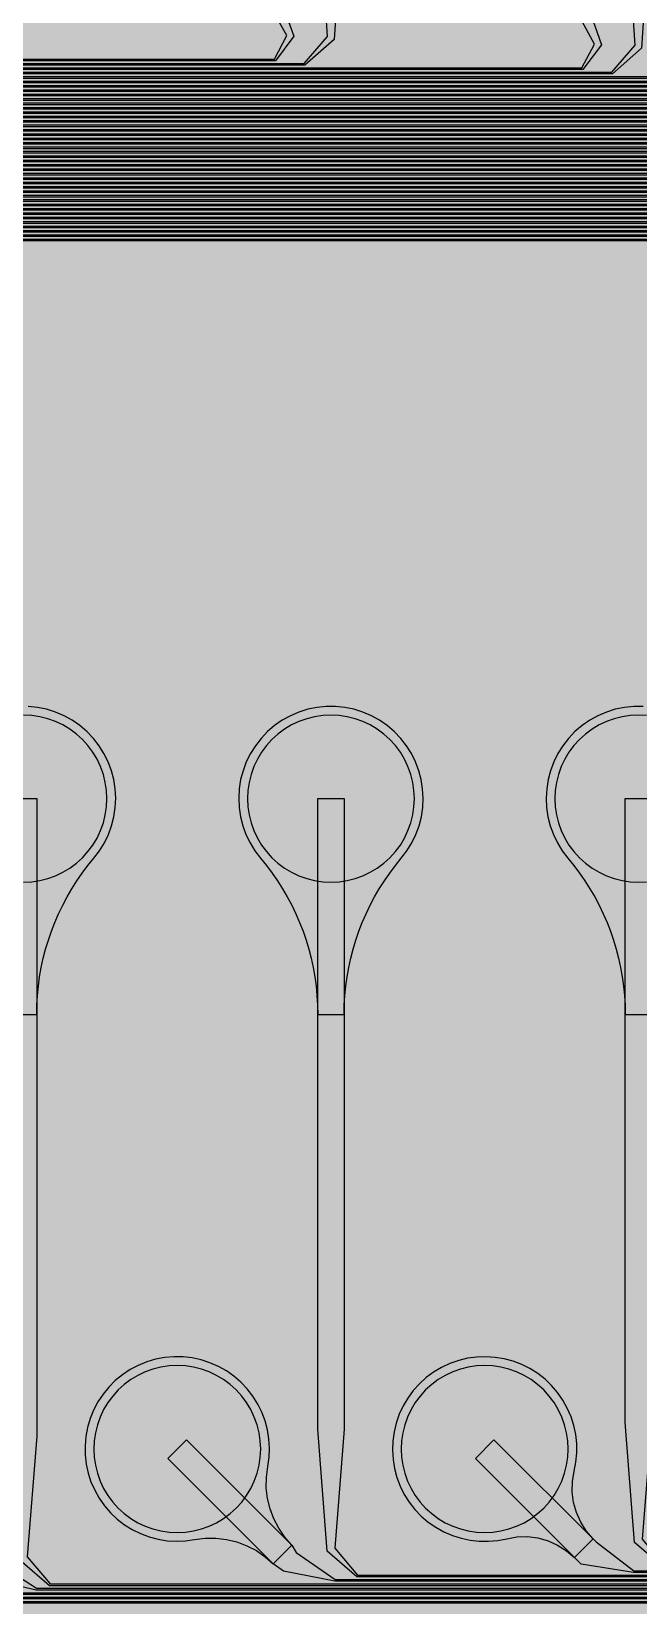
# Model space of a CAD drawing. Header units: metres. Extents: x -7240 to 10960, y -29667 to 1823.
# Drawn here: x 7232 to 7923, y -20961 to -19170 of the extents above; entities that cross this region are included whole.
import ezdxf

# ---------------------------------------------------------------- set-up
doc = ezdxf.new("R2010")
doc.units = ezdxf.units.M
for name, color, linetype in [('Metal1', 4, 'CONTINUOUS'), ('Polyimide', 7, 'CONTINUOUS'), ('Polyimide_Negative', 5, 'CONTINUOUS')]:
    doc.layers.add(name, color=color, linetype=linetype)

msp = doc.modelspace()

# ---------------------------------------------------------------- hatches: boundary and pattern name
at = {"layer": 'Polyimide'}
msp.add_hatch(color=7, dxfattribs=at).paths.add_polyline_path([(4088.5, -11806.9), (4098.7, -11851.2), (4115.6, -11893.5), (4138.6, -11932.7), (4167.4, -11968), (4201.1, -11998.5), (4239, -12023.6), (4280.3, -12042.7), (4349.2, -12073.7), (4413.2, -12113.8), (4471.3, -12162), (4522.3, -12217.7), (4565.4, -12279.7), (4599.7, -12346.9), (4624.7, -12418.2), (4639.9, -12492.2), (4645, -12567.5), (4639.9, -12642.8), (4624.7, -12716.8), (4599.7, -12788.1), (4565.4, -12855.3), (4522.3, -12917.3), (4471.3, -12973), (4413.2, -13021.2), (4349.2, -13061.3), (4280.3, -13092.3), (4239, -13111.4), (4201.1, -13136.5), (4167.4, -13167), (4138.6, -13202.3), (4115.6, -13241.5), (4098.7, -13283.8), (4088.5, -13328.1), (4085, -13373.5), (4085, -13567.5), (4099.4, -13861.6), (4142.6, -14152.8), (4214.2, -14438.4), (4313.4, -14715.5), (4439.2, -14981.7), (4590.6, -15234.2), (4766, -15470.7), (4963.7, -15688.8), (5181.8, -15886.5), (5418.3, -16061.9), (5670.8, -16213.3), (5936.9, -16339.1), (6214.1, -16438.3), (6499.7, -16509.9), (6790.9, -16553.1), (7085, -16567.5), (9960.4, -16567.5), (10038.8, -16571.4), (10116.4, -16582.9), (10192.6, -16601.9), (10266.5, -16628.4), (10337.5, -16662), (10404.8, -16702.3), (10467.9, -16749.1), (10526.1, -16801.8), (10578.8, -16860), (10625.6, -16923), (10665.9, -16990.4), (10699.5, -17061.4), (10725.9, -17135.3), (10745, -17211.4), (10756.5, -17289.1), (10760.4, -17367.5), (10760.4, -21957.3), (10721.6, -22012.9), (10686, -22070.6), (10653.6, -22130.1), (10624.5, -22191.4), (10598.9, -22254.2), (10576.8, -22318.2), (10558.3, -22383.5), (10543.4, -22449.6), (10532.2, -22516.5), (10524.7, -22583.8), (10521, -22651.5), (10521, -22719.3), (10524.7, -22787), (10532.2, -22854.4), (10543.4, -22921.2), (10558.3, -22987.4), (10576.8, -23052.6), (10598.9, -23116.7), (10624.5, -23179.5), (10653.6, -23240.7), (10686, -23300.3), (10721.6, -23357.9), (10760.4, -23413.5), (10760.4, -28667.5), (10756.5, -28745.9), (10745, -28823.6), (10725.9, -28899.7), (10699.5, -28973.6), (10665.9, -29044.6), (10625.6, -29112), (10578.8, -29175), (10526.1, -29233.2), (10467.9, -29285.9), (10404.8, -29332.7), (10337.5, -29373), (10266.5, -29406.6), (10192.6, -29433.1), (10116.4, -29452.1), (10038.8, -29463.6), (9960.4, -29467.5), (-6239.6, -29467.5), (-6318, -29463.6), (-6395.7, -29452.1), (-6471.9, -29433.1), (-6545.8, -29406.6), (-6616.7, -29373), (-6684.1, -29332.7), (-6747.1, -29285.9), (-6805.3, -29233.2), (-6858, -29175), (-6904.8, -29112), (-6945.2, -29044.6), (-6978.7, -28973.6), (-7005.2, -28899.7), (-7024.3, -28823.6), (-7035.8, -28745.9), (-7039.6, -28667.5), (-7039.6, -23426.3), (-6999.4, -23370.1), (-6962.3, -23311.6), (-6928.7, -23251.2), (-6898.5, -23189), (-6871.8, -23125.1), (-6848.8, -23059.9), (-6829.5, -22993.4), (-6814, -22926), (-6802.4, -22857.8), (-6794.6, -22789.1), (-6790.7, -22720), (-6790.7, -22650.8), (-6794.6, -22581.8), (-6802.4, -22513), (-6814, -22444.8), (-6829.5, -22377.4), (-6848.8, -22311), (-6871.8, -22245.7), (-6898.5, -22181.9), (-6928.7, -22119.7), (-6962.3, -22059.2), (-6999.4, -22000.8), (-7039.6, -21944.5), (-7039.6, -17367.5), (-7035.8, -17289.1), (-7024.3, -17211.4), (-7005.2, -17135.3), (-6978.7, -17061.4), (-6945.2, -16990.4), (-6904.8, -16923), (-6858, -16860), (-6805.3, -16801.8), (-6747.1, -16749.1), (-6684.1, -16702.3), (-6616.7, -16662), (-6545.8, -16628.4), (-6471.9, -16601.9), (-6395.7, -16582.9), (-6318, -16571.4), (-6239.6, -16567.5), (-3334, -16567.5), (-3039.9, -16553.1), (-2748.7, -16509.9), (-2463.1, -16438.3), (-2185.9, -16339.1), (-1919.8, -16213.3), (-1667.3, -16061.9), (-1430.8, -15886.5), (-1212.7, -15688.8), (-1015, -15470.7), (-839.6, -15234.2), (-688.2, -14981.7), (-562.4, -14715.5), (-463.2, -14438.4), (-391.6, -14152.8), (-348.4, -13861.6), (-334, -13567.5), (-334, -13373.5), (-337.5, -13328.1), (-347.7, -13283.8), (-364.6, -13241.5), (-387.6, -13202.3), (-416.4, -13167), (-450.1, -13136.5), (-488, -13111.4), (-529.3, -13092.3), (-529.3, -13092.3), (-598.2, -13061.3), (-662.2, -13021.2), (-720.3, -12973), (-771.3, -12917.3), (-814.4, -12855.3), (-848.7, -12788.1), (-873.7, -12716.8), (-888.9, -12642.8), (-894, -12567.5), (-888.9, -12492.2), (-873.7, -12418.2), (-848.7, -12346.9), (-814.4, -12279.7), (-771.3, -12217.7), (-720.3, -12162), (-662.2, -12113.8), (-598.2, -12073.7), (-529.3, -12042.7), (-488, -12023.6), (-450.1, -11998.5), (-416.4, -11968), (-387.6, -11932.7), (-364.6, -11893.5), (-347.7, -11851.2), (-337.5, -11806.9), (-334, -11761.5), (-334, -11074.3), (-337.5, -11028.9), (-347.7, -10984.6), (-364.6, -10942.4), (-387.6, -10903.1), (-416.4, -10867.8), (-450.1, -10837.3), (-488, -10812.2), (-529.3, -10793.2), (-529.3, -10793.2), (-598.2, -10762.1), (-662.2, -10722.1), (-720.3, -10673.8), (-771.3, -10618.1), (-814.4, -10556.1), (-848.7, -10488.9), (-873.7, -10417.6), (-888.9, -10343.7), (-894, -10268.3), (-888.9, -10193), (-873.7, -10119), (-848.7, -10047.8), (-814.4, -9980.5), (-771.3, -9918.5), (-720.3, -9862.9), (-662.2, -9814.6), (-598.2, -9774.6), (-529.3, -9743.5), (-488, -9724.5), (-450.1, -9699.4), (-416.4, -9668.8), (-387.6, -9633.5), (-364.6, -9594.3), (-347.7, -9552), (-337.5, -9507.7), (-334, -9462.4), (-334, -8775.1), (-337.5, -8729.8), (-347.7, -8685.5), (-364.6, -8643.2), (-387.6, -8604), (-416.4, -8568.7), (-450.1, -8538.1), (-488, -8513), (-529.3, -8494), (-529.3, -8494), (-598.2, -8462.9), (-662.2, -8422.9), (-720.3, -8374.6), (-771.3, -8319), (-814.4, -8257), (-848.7, -8189.7), (-873.7, -8118.5), (-888.9, -8044.5), (-894, -7969.2), (-888.9, -7893.8), (-873.7, -7819.9), (-848.7, -7748.6), (-814.4, -7681.4), (-771.3, -7619.4), (-720.3, -7563.7), (-662.2, -7515.4), (-598.2, -7475.4), (-529.3, -7444.3), (-529.3, -7444.3), (-488, -7425.3), (-450.1, -7400.2), (-416.4, -7369.7), (-387.6, -7334.4), (-364.6, -7295.1), (-347.7, -7252.9), (-337.5, -7208.6), (-334, -7163.2), (-334, -6476), (-337.5, -6430.6), (-347.7, -6386.3), (-364.6, -6344), (-387.6, -6304.8), (-416.4, -6269.5), (-450.1, -6239), (-488, -6213.9), (-529.3, -6194.8), (-529.3, -6194.8), (-598.2, -6163.8), (-662.2, -6123.7), (-720.3, -6075.5), (-771.3, -6019.8), (-814.4, -5957.8), (-848.7, -5890.6), (-873.7, -5819.3), (-888.9, -5745.3), (-894, -5670), (-888.9, -5594.7), (-873.7, -5520.7), (-848.7, -5449.4), (-814.4, -5382.2), (-771.3, -5320.2), (-720.3, -5264.5), (-662.2, -5216.3), (-598.2, -5176.2), (-529.3, -5145.2), (-529.3, -5145.2), (-488, -5126.1), (-450.1, -5101), (-416.4, -5070.5), (-387.6, -5035.2), (-364.6, -4996), (-347.7, -4953.7), (-337.5, -4909.4), (-334, -4864), (-334, 380), (-334, 1522.5), (-289, 1522.5), (-288.8, 1515.6), (-288.1, 1508.8), (-287, 1502), (-285.4, 1495.3), (-283.4, 1488.7), (-281, 1482.3), (-278.2, 1476.1), (-274.9, 1470), (-271.3, 1464.2), (-267.3, 1458.6), (-262.9, 1453.3), (-258.2, 1448.3), (-253.2, 1443.6), (-247.9, 1439.2), (-242.3, 1435.2), (-236.5, 1431.6), (-230.4, 1428.3), (-224.2, 1425.5), (-217.8, 1423.1), (-211.2, 1421.1), (-204.5, 1419.5), (-197.7, 1418.4), (-190.9, 1417.7), (-184, 1417.5), (-177.1, 1417.7), (-170.3, 1418.4), (-163.5, 1419.5), (-156.8, 1421.1), (-150.2, 1423.1), (-143.8, 1425.5), (-137.6, 1428.3), (-131.5, 1431.6), (-125.7, 1435.2), (-120.1, 1439.2), (-114.8, 1443.6), (-109.8, 1448.3), (-105.1, 1453.3), (-100.7, 1458.6), (-96.7, 1464.2), (-93.1, 1470), (-89.8, 1476.1), (-87, 1482.3), (-84.6, 1488.7), (-82.6, 1495.3), (-81, 1502), (-79.9, 1508.8), (-79.2, 1515.6), (-79, 1522.5), (1786, 1522.5), (3835, 1522.5), (3835.2, 1529), (3835.9, 1535.6), (3836.9, 1542), (3838.4, 1548.4), (3840.3, 1554.6), (3842.6, 1560.8), (3845.3, 1566.7), (3848.4, 1572.5), (3851.9, 1578.1), (3855.7, 1583.4), (3859.8, 1588.4), (3864.3, 1593.2), (3869.1, 1597.7), (3874.1, 1601.8), (3879.4, 1605.6), (3885, 1609.1), (3890.8, 1612.2), (3896.7, 1614.9), (3902.9, 1617.2), (3909.1, 1619.1), (3915.5, 1620.6), (3921.9, 1621.6), (3928.5, 1622.3), (3935, 1622.5), (3941.5, 1622.3), (3948.1, 1621.6), (3954.5, 1620.6), (3960.9, 1619.1), (3967.1, 1617.2), (3973.3, 1614.9), (3979.2, 1612.2), (3985, 1609.1), (3990.6, 1605.6), (3995.9, 1601.8), (4000.9, 1597.7), (4005.7, 1593.2), (4010.2, 1588.4), (4014.3, 1583.4), (4018.1, 1578.1), (4021.6, 1572.5), (4024.7, 1566.7), (4027.4, 1560.8), (4029.7, 1554.6), (4031.6, 1548.4), (4033.1, 1542), (4034.1, 1535.6), (4034.8, 1529), (4035, 1522.5), (4085, 1522.5), (4085, 380), (4085, 330), (4085, -4864), (4088.5, -4909.4), (4098.7, -4953.7), (4115.6, -4996), (4138.6, -5035.2), (4167.4, -5070.5), (4201.1, -5101), (4239, -5126.1), (4280.3, -5145.2), (4280.3, -5145.2), (4349.2, -5176.2), (4413.2, -5216.3), (4471.3, -5264.5), (4522.3, -5320.2), (4565.4, -5382.2), (4599.7, -5449.4), (4624.7, -5520.7), (4639.9, -5594.7), (4645, -5670), (4639.9, -5745.3), (4624.7, -5819.3), (4599.7, -5890.6), (4565.4, -5957.8), (4522.3, -6019.8), (4471.3, -6075.5), (4413.2, -6123.7), (4349.2, -6163.8), (4280.3, -6194.8), (4239, -6213.9), (4201.1, -6239), (4167.4, -6269.5), (4138.6, -6304.8), (4115.6, -6344), (4098.7, -6386.3), (4088.5, -6430.6), (4085, -6476), (4085, -11761.5), (4088.5, -11806.9)])

# ---------------------------------------------------------------- linework, layer by layer
at = {"layer": 'Metal1'}
for points in [[(9473.9, -17916.6), (9473.9, -19377.4), (9443.3, -19408), (2852.5, -19408), (2821.9, -19377.4), (2821.9, -18191.7)], [(2823.9, -18191.7), (2823.9, -19376.6), (2853.3, -19406), (9442.5, -19406), (9471.9, -19376.6), (9471.9, -17917.4)], [(9468.9, -17921.6), (9468.9, -19372.4), (9438.3, -19403), (2857.5, -19403), (2826.9, -19372.4), (2826.9, -18191.7)], [(2828.9, -18191.7), (2828.9, -19371.6), (2858.3, -19401), (9437.5, -19401), (9466.9, -19371.6), (9466.9, -17922.4)], [(9463.9, -17926.6), (9463.9, -19367.4), (9433.3, -19398), (2862.5, -19398), (2831.9, -19367.4), (2831.9, -18191.7)], [(2833.9, -18191.7), (2833.9, -19366.6), (2863.3, -19396), (9432.5, -19396), (9461.9, -19366.6), (9461.9, -17927.4)], [(9458.9, -17931.6), (9458.9, -19362.4), (9428.3, -19393), (2867.5, -19393), (2836.9, -19362.4), (2836.9, -18191.7)], [(2838.9, -18191.7), (2838.9, -19361.6), (2868.3, -19391), (9427.5, -19391), (9456.9, -19361.6), (9456.9, -17932.4)], [(9453.9, -17936.6), (9453.9, -19357.4), (9423.3, -19388), (2872.5, -19388), (2841.9, -19357.4), (2841.9, -18191.7)], [(2843.9, -18191.7), (2843.9, -19356.6), (2873.3, -19386), (9422.5, -19386), (9451.9, -19356.6), (9451.9, -17937.4)], [(9448.9, -17941.6), (9448.9, -19352.4), (9418.3, -19383), (2877.5, -19383), (2846.9, -19352.4), (2846.9, -18191.7)], [(2848.9, -18191.7), (2848.9, -19351.6), (2878.3, -19381), (9417.5, -19381), (9446.9, -19351.6), (9446.9, -17942.4)], [(9443.9, -17946.6), (9443.9, -19347.4), (9413.3, -19378), (2882.5, -19378), (2851.9, -19347.4), (2851.9, -18191.7)], [(2853.9, -18191.7), (2853.9, -19346.6), (2883.3, -19376), (9412.5, -19376), (9441.9, -19346.6), (9441.9, -17947.4)], [(9438.9, -17951.6), (9438.9, -19342.4), (9408.3, -19373), (2887.5, -19373), (2856.9, -19342.4), (2856.9, -18191.7)], [(2858.9, -18191.7), (2858.9, -19341.6), (2888.3, -19371), (9407.5, -19371), (9436.9, -19341.6), (9436.9, -17952.4)], [(9433.9, -17956.6), (9433.9, -19337.4), (9403.3, -19368), (2892.5, -19368), (2861.9, -19337.4), (2861.9, -18191.7)], [(2863.9, -18191.7), (2863.9, -19336.6), (2893.3, -19366), (9402.5, -19366), (9431.9, -19336.6), (9431.9, -17957.4)], [(9428.9, -17961.6), (9428.9, -19332.4), (9398.3, -19363), (2897.5, -19363), (2866.9, -19332.4), (2866.9, -18191.7)], [(2868.9, -18191.7), (2868.9, -19331.6), (2898.3, -19361), (9397.5, -19361), (9426.9, -19331.6), (9426.9, -17962.4)], [(9423.9, -17966.6), (9423.9, -19327.4), (9393.3, -19358), (2902.5, -19358), (2871.9, -19327.4), (2871.9, -18191.7)], [(2873.9, -18191.7), (2873.9, -19326.6), (2903.3, -19356), (9392.5, -19356), (9421.9, -19326.6), (9421.9, -17967.4)], [(9418.9, -17971.6), (9418.9, -19322.4), (9388.3, -19353), (2907.5, -19353), (2876.9, -19322.4), (2876.9, -18191.7)], [(2878.9, -18191.7), (2878.9, -19321.6), (2908.3, -19351), (9387.5, -19351), (9416.9, -19321.6), (9416.9, -17972.4)], [(9413.9, -17976.6), (9413.9, -19317.4), (9383.3, -19348), (2912.5, -19348), (2881.9, -19317.4), (2881.9, -18191.7)], [(2883.9, -18191.7), (2883.9, -19316.6), (2913.3, -19346), (9382.5, -19346), (9411.9, -19316.6), (9411.9, -17977.4)], [(9408.9, -17981.6), (9408.9, -19312.4), (9378.3, -19343), (2917.5, -19343), (2886.9, -19312.4), (2886.9, -18191.7)], [(2888.9, -18191.7), (2888.9, -19311.6), (2918.3, -19341), (9377.5, -19341), (9406.9, -19311.6), (9406.9, -17982.4)], [(9403.9, -17986.6), (9403.9, -19307.4), (9373.3, -19338), (2922.5, -19338), (2891.9, -19307.4), (2891.9, -18191.7)], [(2893.9, -18191.7), (2893.9, -19306.6), (2923.3, -19336), (9372.5, -19336), (9401.9, -19306.6), (9401.9, -17987.4)], [(9398.9, -17991.6), (9398.9, -19302.4), (9368.3, -19333), (2927.5, -19333), (2896.9, -19302.4), (2896.9, -18191.7)], [(2898.9, -18191.7), (2898.9, -19301.6), (2928.3, -19331), (9367.5, -19331), (9396.9, -19301.6), (9396.9, -17992.4)], [(9393.9, -17996.6), (9393.9, -19297.4), (9363.3, -19328), (2932.5, -19328), (2901.9, -19297.4), (2901.9, -18191.7)], [(2903.9, -18191.7), (2903.9, -19296.6), (2933.3, -19326), (9362.5, -19326), (9391.9, -19296.6), (9391.9, -17997.4)], [(9388.9, -18001.6), (9388.9, -19292.4), (9358.3, -19323), (2937.5, -19323), (2906.9, -19292.4), (2906.9, -18191.7)], [(2908.9, -18191.7), (2908.9, -19291.6), (2938.3, -19321), (9357.5, -19321), (9386.9, -19291.6), (9386.9, -18002.4)], [(9383.9, -18006.6), (9383.9, -19287.4), (9353.3, -19318), (2942.5, -19318), (2911.9, -19287.4), (2911.9, -18191.7)], [(2913.9, -18191.7), (2913.9, -19286.6), (2943.3, -19316), (9352.5, -19316), (9381.9, -19286.6), (9381.9, -18007.4)], [(9378.9, -18011.6), (9378.9, -19282.4), (9348.3, -19313), (2947.5, -19313), (2916.9, -19282.4), (2916.9, -18191.7)], [(2918.9, -18191.7), (2918.9, -19281.6), (2948.3, -19311), (9347.5, -19311), (9376.9, -19281.6), (9376.9, -18012.4)], [(9373.9, -18016.6), (9373.9, -19277.4), (9343.3, -19308), (2952.5, -19308), (2921.9, -19277.4), (2921.9, -18191.7)], [(2923.9, -18191.7), (2923.9, -19276.6), (2953.3, -19306), (9342.5, -19306), (9371.9, -19276.6), (9371.9, -18017.4)], [(9368.9, -18021.6), (9368.9, -19272.4), (9338.3, -19303), (2957.5, -19303), (2926.9, -19272.4), (2926.9, -18191.7)], [(2928.9, -18191.7), (2928.9, -19271.6), (2958.3, -19301), (9337.5, -19301), (9366.9, -19271.6), (9366.9, -18022.4)], [(9363.9, -18026.6), (9363.9, -19267.4), (9333.3, -19298), (2962.5, -19298), (2931.9, -19267.4), (2931.9, -18191.7)], [(2933.9, -18191.7), (2933.9, -19266.6), (2963.3, -19296), (9332.5, -19296), (9361.9, -19266.6), (9361.9, -18027.4)], [(9358.9, -18031.6), (9358.9, -19262.4), (9328.3, -19293), (2967.5, -19293), (2936.9, -19262.4), (2936.9, -18191.7)], [(2938.9, -18191.7), (2938.9, -19261.6), (2968.3, -19291), (9327.5, -19291), (9356.9, -19261.6), (9356.9, -18032.4)], [(9353.9, -18036.6), (9353.9, -19257.4), (9323.3, -19288), (2972.5, -19288), (2941.9, -19257.4), (2941.9, -18191.7)], [(2943.9, -18191.7), (2943.9, -19256.6), (2973.3, -19286), (9322.5, -19286), (9351.9, -19256.6), (9351.9, -18037.4)], [(9348.9, -18041.6), (9348.9, -19252.4), (9318.3, -19283), (2977.5, -19283), (2946.9, -19252.4), (2946.9, -18191.7)], [(2948.9, -18191.7), (2948.9, -19251.6), (2978.3, -19281), (9317.5, -19281), (9346.9, -19251.6), (9346.9, -18042.4)], [(9343.9, -18046.6), (9343.9, -19247.4), (9313.3, -19278), (2982.5, -19278), (2951.9, -19247.4), (2951.9, -18191.7)], [(2953.9, -18191.7), (2953.9, -19246.6), (2983.3, -19276), (9312.5, -19276), (9341.9, -19246.6), (9341.9, -18047.4)], [(9338.9, -18051.6), (9338.9, -19242.4), (9308.3, -19273), (2987.5, -19273), (2956.9, -19242.4), (2956.9, -18191.7)], [(2958.9, -18191.7), (2958.9, -19241.6), (2988.3, -19271), (9307.5, -19271), (9336.9, -19241.6), (9336.9, -18052.4)], [(9333.9, -18056.6), (9333.9, -19237.4), (9303.3, -19268), (2992.5, -19268), (2961.9, -19237.4), (2961.9, -18191.7)], [(2963.9, -18191.7), (2963.9, -19236.6), (2993.3, -19266), (9302.5, -19266), (9331.9, -19236.6), (9331.9, -18057.4)], [(9328.9, -18061.6), (9328.9, -19232.4), (9298.3, -19263), (2997.5, -19263), (2966.9, -19232.4), (2966.9, -18191.7)], [(2968.9, -18191.7), (2968.9, -19231.6), (2998.3, -19261), (9297.5, -19261), (9326.9, -19231.6), (9326.9, -18062.4)], [(9323.9, -18066.6), (9323.9, -19227.4), (9293.3, -19258), (3002.5, -19258), (2971.9, -19227.4), (2971.9, -18191.7)], [(2973.9, -18191.7), (2973.9, -19226.6), (3003.3, -19256), (9292.5, -19256), (9321.9, -19226.6), (9321.9, -18067.4)], [(9318.9, -18071.6), (9318.9, -19222.4), (9288.3, -19253), (3007.5, -19253), (2976.9, -19222.4), (2976.9, -18191.7)], [(2978.9, -18191.7), (2978.9, -19221.6), (3008.3, -19251), (9287.5, -19251), (9316.9, -19221.6), (9316.9, -18072.4)], [(2533.9, -18191.7), (2533.9, -22346.6), (2563.3, -22376), (9412.5, -22376), (9441.9, -22346.6), (9441.9, -20947.4), (9412.5, -20918), (7952.5, -20918), (7918.5, -20888.8), (7907.9, -20752), (7907.9, -20042.5), (7937.9, -20042.5), (7937.9, -20752), (7927.2, -20885.2), (7953.3, -20916), (9413.3, -20916), (9443.9, -20946.6), (9443.9, -22347.4), (9413.3, -22378), (2562.5, -22378), (2531.9, -22347.4), (2531.9, -18191.7)], [(2538.9, -18191.7), (2538.9, -22341.6), (2568.3, -22371), (9407.5, -22371), (9436.9, -22341.6), (9436.9, -20952.4), (9407.5, -20923), (7917.2, -20923), (7857.7, -20913.5), (7737.3, -20793.1), (7758.5, -20771.9), (7874.7, -20888.1), (7917.6, -20921), (9408.3, -20921), (9438.9, -20951.6), (9438.9, -22342.4), (9408.3, -22373), (2567.5, -22373), (2536.9, -22342.4), (2536.9, -18191.7)], [(2543.9, -18191.7), (2543.9, -22336.6), (2573.3, -22366), (9402.5, -22366), (9431.9, -22336.6), (9431.9, -20957.4), (9402.5, -20928), (7602.5, -20928), (7568.6, -20898.8), (7557.9, -20760), (7557.9, -20042.5), (7587.9, -20042.5), (7587.9, -20760), (7577.2, -20895.2), (7603.3, -20926), (9403.3, -20926), (9433.9, -20956.6), (9433.9, -22337.4), (9403.3, -22368), (2572.5, -22368), (2541.9, -22337.4), (2541.9, -18191.7)], [(2548.9, -18191.7), (2548.9, -22331.6), (2578.3, -22361), (9397.5, -22361), (9426.9, -22331.6), (9426.9, -20962.4), (9397.5, -20933), (7577.2, -20933), (7519, -20921.4), (7507.3, -20913.1), (7387.3, -20793.1), (7408.5, -20771.9), (7528.5, -20891.9), (7533.3, -20900.1), (7577.6, -20931), (9398.3, -20931), (9428.9, -20961.6), (9428.9, -22332.4), (9398.3, -22363), (2577.5, -22363), (2546.9, -22332.4), (2546.9, -18191.7)], [(2553.9, -18191.7), (2553.9, -22326.6), (2583.3, -22356), (9392.5, -22356), (9421.9, -22326.6), (9421.9, -20967.4), (9392.5, -20938), (7252.5, -20938), (7218.6, -20908.8), (7207.9, -20768), (7207.9, -20042.5), (7237.9, -20042.5), (7237.9, -20768), (7227.1, -20905.2), (7253.3, -20936), (9393.3, -20936), (9423.9, -20966.6), (9423.9, -22327.4), (9393.3, -22358), (2582.5, -22358), (2551.9, -22327.4), (2551.9, -18191.7)], [(2558.9, -18191.7), (2558.9, -22321.6), (2588.3, -22351), (9387.5, -22351), (9416.9, -22321.6), (9416.9, -20972.4), (9387.5, -20943), (7237.2, -20943), (7180.2, -20929.7), (7157.3, -20913.1), (7037.3, -20793.1), (7058.5, -20771.9), (7178.5, -20891.9), (7192.1, -20911.8), (7237.6, -20941), (9388.3, -20941), (9418.9, -20971.6), (9418.9, -22322.4), (9388.3, -22353), (2587.5, -22353), (2556.9, -22322.4), (2556.9, -18191.7)], [(2563.9, -18191.7), (2563.9, -22316.6), (2593.3, -22346), (9382.5, -22346), (9411.9, -22316.6), (9411.9, -20977.4), (9382.5, -20948), (6902.5, -20948), (6868.6, -20918.8), (6857.9, -20776), (6857.9, -20042.5), (6887.9, -20042.5), (6887.9, -20776), (6877.1, -20915.2), (6903.3, -20946), (9383.3, -20946), (9413.9, -20976.6), (9413.9, -22317.4), (9383.3, -22348), (2592.5, -22348), (2561.9, -22317.4), (2561.9, -18191.7)], [(2568.9, -18191.7), (2568.9, -22311.6), (2598.3, -22341), (9377.5, -22341), (9406.9, -22311.6), (9406.9, -20982.4), (9377.5, -20953), (6897.2, -20953), (6841, -20938.5), (6807.3, -20913.1), (6687.3, -20793.1), (6708.5, -20771.9), (6828.5, -20891.9), (6851.3, -20923), (6897.6, -20951), (9378.3, -20951), (9408.9, -20981.6), (9408.9, -22312.4), (9378.3, -22343), (2597.5, -22343), (2566.9, -22312.4), (2566.9, -18191.7)], [(2573.9, -18191.7), (2573.9, -22306.6), (2603.3, -22336), (9372.5, -22336), (9401.9, -22306.6), (9401.9, -20987.4), (9372.5, -20958), (6552.5, -20958), (6518.7, -20928.7), (6507.9, -20784), (6507.9, -20042.5), (6537.9, -20042.5), (6537.9, -20784), (6527.1, -20925.3), (6553.3, -20956), (9373.3, -20956), (9403.9, -20986.6), (9403.9, -22307.4), (9373.3, -22338), (2602.5, -22338), (2571.9, -22307.4), (2571.9, -18191.7)], [(8987.9, -19038), (8976.6, -19218.5), (8943.3, -19248), (3012.5, -19248), (2981.9, -19217.4), (2981.9, -18191.7)], [(2983.9, -18191.7), (2983.9, -19216.6), (3013.3, -19246), (8942.5, -19246), (8969.2, -19215.5), (8957.9, -19038)], [(8883.1, -19063.3), (8931.8, -19214.6), (8909.6, -19243), (3017.5, -19243), (2986.9, -19212.4), (2986.9, -18191.7)], [(2988.9, -18191.7), (2988.9, -19211.6), (3018.3, -19241), (8908.6, -19241), (8923.9, -19213.8), (8855.2, -19074.5)], [(8637.9, -19030), (8626.6, -19208.5), (8593.3, -19238), (3022.5, -19238), (2991.9, -19207.4), (2991.9, -18191.7)], [(2993.9, -18191.7), (2993.9, -19206.6), (3023.3, -19236), (8592.5, -19236), (8619.2, -19205.5), (8607.9, -19030)], [(8533, -19058), (8581.5, -19204.7), (8559.6, -19233), (3027.5, -19233), (2996.9, -19202.4), (2996.9, -18191.7)], [(2998.9, -18191.7), (2998.9, -19201.6), (3028.3, -19231), (8558.6, -19231), (8573.6, -19203.9), (8505.3, -19069.5)], [(8287.9, -19022), (8276.6, -19198.5), (8243.3, -19228), (3032.5, -19228), (3001.9, -19197.4), (3001.9, -18191.7)], [(3003.9, -18191.7), (3003.9, -19196.6), (3033.3, -19226), (8242.5, -19226), (8269.1, -19195.5), (8257.9, -19022)], [(8182.9, -19052.7), (8231.3, -19194.8), (8209.6, -19223), (3037.5, -19223), (3006.9, -19192.4), (3006.9, -18191.7)], [(3008.9, -18191.7), (3008.9, -19191.6), (3038.3, -19221), (8208.5, -19221), (8223.2, -19194.1), (8155.3, -19064.6)], [(7937.9, -19014), (7926.6, -19188.6), (7893.3, -19218), (3042.5, -19218), (3011.9, -19187.4), (3011.9, -18191.7)], [(3013.9, -18191.7), (3013.9, -19186.6), (3043.3, -19216), (7892.5, -19216), (7919.1, -19185.4), (7907.9, -19014)], [(7832.8, -19047.4), (7881, -19184.9), (7859.6, -19213), (3047.5, -19213), (3016.9, -19182.4), (3016.9, -18191.7)], [(3018.9, -18191.7), (3018.9, -19181.6), (3048.3, -19211), (7858.5, -19211), (7872.9, -19184.2), (7805.3, -19059.6)], [(7587.9, -19006), (7576.7, -19178.6), (7543.3, -19208), (3052.5, -19208), (3021.9, -19177.4), (3021.9, -18191.7)], [(3023.9, -18191.7), (3023.9, -19176.6), (3053.3, -19206), (7542.5, -19206), (7569.1, -19175.4), (7557.9, -19006)], [(7482.6, -19042.1), (7530.8, -19175), (7509.6, -19203), (3057.5, -19203), (3026.9, -19172.4), (3026.9, -18191.7)], [(3028.9, -18191.7), (3028.9, -19171.6), (3058.3, -19201), (7508.5, -19201), (7522.5, -19174.4), (7455.3, -19054.6)], [(7207.9, -20288.1), (7237.9, -20288.1), (7237.9, -20288.1), (7238.1, -20277.3), (7238.7, -20266.6), (7239.8, -20255.9), (7241.2, -20245.3), (7243.1, -20234.7), (7245.4, -20224.2), (7248.1, -20213.9), (7251.2, -20203.6), (7254.7, -20193.4), (7258.6, -20183.4), (7262.8, -20173.6), (7267.5, -20163.9), (7272.5, -20154.4), (7277.9, -20145.1), (7283.7, -20136.1), (7289.8, -20127.3), (7296.2, -20118.7), (7303, -20110.4), (7309.4, -20101.9), (7315, -20092.9), (7319.6, -20083.3), (7323.2, -20073.4), (7325.8, -20063.1), (7327.4, -20052.6), (7327.9, -20042), (7327.3, -20031.4), (7325.6, -20020.9), (7322.9, -20010.7), (7319.2, -20000.8), (7314.5, -19991.3), (7308.9, -19982.3), (7302.4, -19973.9), (7295, -19966.2), (7287, -19959.3), (7278.3, -19953.3), (7269, -19948.2), (7259.2, -19944), (7249.1, -19940.8), (7238.7, -19938.7), (7228.2, -19937.6)], [(7928.2, -19937.6), (7917.6, -19937.6), (7907, -19938.7), (7896.6, -19940.8), (7886.5, -19944), (7876.8, -19948.2), (7867.5, -19953.3), (7858.8, -19959.3), (7850.7, -19966.2), (7843.4, -19973.9), (7836.9, -19982.3), (7831.2, -19991.3), (7826.5, -20000.8), (7822.8, -20010.7), (7820.1, -20020.9), (7818.5, -20031.4), (7817.9, -20042), (7818.4, -20052.6), (7819.9, -20063.1), (7822.5, -20073.4), (7826.1, -20083.3), (7830.8, -20092.9), (7836.3, -20101.9), (7842.7, -20110.4), (7849.5, -20118.7), (7856, -20127.3), (7862.1, -20136.1), (7867.8, -20145.1), (7873.2, -20154.4), (7878.3, -20163.9), (7882.9, -20173.6), (7887.2, -20183.4), (7891.1, -20193.4), (7894.6, -20203.6), (7897.7, -20213.9), (7900.4, -20224.2), (7902.7, -20234.7), (7904.5, -20245.3), (7906, -20255.9), (7907, -20266.6), (7907.7, -20277.3), (7907.9, -20288.1), (7937.9, -20288.1)]]:
    msp.add_lwpolyline(points, dxfattribs=at)
for points in [[(7587.9, -20288.1), (7588.1, -20277.3), (7588.7, -20266.6), (7589.8, -20255.9), (7591.2, -20245.3), (7593.1, -20234.7), (7595.4, -20224.2), (7598.1, -20213.9), (7601.2, -20203.6), (7604.7, -20193.4), (7608.6, -20183.4), (7612.8, -20173.6), (7617.5, -20163.9), (7622.5, -20154.4), (7627.9, -20145.1), (7633.7, -20136.1), (7639.8, -20127.3), (7646.2, -20118.7), (7653, -20110.4), (7659.4, -20101.9), (7665, -20092.9), (7669.6, -20083.3), (7673.2, -20073.4), (7675.8, -20063.1), (7677.4, -20052.6), (7677.9, -20042), (7677.3, -20031.4), (7675.6, -20020.9), (7672.9, -20010.7), (7669.2, -20000.8), (7664.5, -19991.3), (7658.9, -19982.3), (7652.4, -19973.9), (7645, -19966.2), (7637, -19959.3), (7628.3, -19953.3), (7619, -19948.2), (7609.2, -19944), (7599.1, -19940.8), (7588.7, -19938.7), (7578.2, -19937.6), (7567.6, -19937.6), (7557, -19938.7), (7546.6, -19940.8), (7536.5, -19944), (7526.8, -19948.2), (7517.5, -19953.3), (7508.8, -19959.3), (7500.7, -19966.2), (7493.4, -19973.9), (7486.9, -19982.3), (7481.2, -19991.3), (7476.5, -20000.8), (7472.8, -20010.7), (7470.1, -20020.9), (7468.5, -20031.4), (7467.9, -20042), (7468.4, -20052.6), (7469.9, -20063.1), (7472.5, -20073.4), (7476.1, -20083.3), (7480.8, -20092.9), (7486.3, -20101.9), (7492.7, -20110.4), (7499.5, -20118.7), (7506, -20127.3), (7512.1, -20136.1), (7517.8, -20145.1), (7523.2, -20154.4), (7528.3, -20163.9), (7532.9, -20173.6), (7537.2, -20183.4), (7541.1, -20193.4), (7544.6, -20203.6), (7547.7, -20213.9), (7550.4, -20224.2), (7552.7, -20234.7), (7554.5, -20245.3), (7556, -20255.9), (7557, -20266.6), (7557.7, -20277.3), (7557.9, -20288.1), (7587.9, -20288.1)], [(7528.5, -20891.9), (7520.4, -20882.8), (7513.5, -20872.7), (7507.9, -20861.9), (7503.6, -20850.5), (7500.7, -20838.7), (7499.3, -20826.6), (7499.4, -20814.4), (7501, -20802.3), (7502.5, -20791.9), (7502.9, -20781.5), (7502.2, -20771), (7500.6, -20760.7), (7497.9, -20750.5), (7494.2, -20740.7), (7489.6, -20731.3), (7484, -20722.4), (7477.6, -20714.2), (7470.4, -20706.6), (7462.4, -20699.7), (7453.9, -20693.7), (7444.7, -20688.5), (7435.1, -20684.3), (7425.2, -20681.1), (7414.9, -20678.9), (7404.5, -20677.7), (7394, -20677.6), (7383.6, -20678.5), (7373.3, -20680.4), (7363.2, -20683.4), (7353.5, -20687.3), (7344.3, -20692.2), (7335.5, -20698), (7327.4, -20704.6), (7320, -20712.1), (7313.4, -20720.2), (7307.6, -20728.9), (7302.7, -20738.2), (7298.7, -20747.9), (7295.8, -20757.9), (7293.9, -20768.2), (7292.9, -20778.7), (7293.1, -20789.1), (7294.3, -20799.6), (7296.5, -20809.8), (7299.7, -20819.8), (7303.9, -20829.4), (7309.1, -20838.5), (7315.1, -20847.1), (7321.9, -20855), (7329.5, -20862.2), (7337.8, -20868.6), (7346.7, -20874.2), (7356.1, -20878.8), (7365.9, -20882.5), (7376, -20885.2), (7386.4, -20886.9), (7396.8, -20887.5), (7407.3, -20887.1), (7417.7, -20885.6), (7429.8, -20884), (7442, -20884), (7454.1, -20885.4), (7465.9, -20888.2), (7477.3, -20892.5), (7488.1, -20898.1), (7498.1, -20905), (7507.3, -20913.1), (7528.5, -20891.9)], [(7871.4, -20884.8), (7863.6, -20875.7), (7857.2, -20865.6), (7852.3, -20854.7), (7849.1, -20843.2), (7847.6, -20831.3), (7847.8, -20819.4), (7849.8, -20807.6), (7851.8, -20797.3), (7852.8, -20786.8), (7852.7, -20776.4), (7851.6, -20765.9), (7849.4, -20755.7), (7846.2, -20745.7), (7842, -20736.1), (7836.9, -20726.9), (7831, -20718.3), (7824.1, -20710.3), (7816.6, -20703.1), (7808.3, -20696.6), (7799.4, -20691), (7790.1, -20686.3), (7780.3, -20682.6), (7770.1, -20679.9), (7759.8, -20678.2), (7749.3, -20677.5), (7738.8, -20677.9), (7728.5, -20679.3), (7718.3, -20681.8), (7708.4, -20685.2), (7698.9, -20689.6), (7689.8, -20695), (7681.4, -20701.2), (7673.6, -20708.3), (7666.6, -20716), (7660.4, -20724.5), (7655, -20733.5), (7650.6, -20743), (7647.1, -20752.9), (7644.7, -20763.1), (7643.3, -20773.5), (7642.9, -20783.9), (7643.6, -20794.4), (7645.3, -20804.8), (7648, -20814.9), (7651.7, -20824.7), (7656.4, -20834.1), (7662, -20842.9), (7668.5, -20851.2), (7675.7, -20858.8), (7683.7, -20865.6), (7692.3, -20871.6), (7701.4, -20876.7), (7711.1, -20880.8), (7721.1, -20884), (7731.3, -20886.2), (7741.7, -20887.3), (7752.2, -20887.4), (7762.7, -20886.5), (7773, -20884.5), (7784.7, -20882.5), (7796.7, -20882.2), (7808.6, -20883.7), (7820.1, -20886.9), (7831, -20891.8), (7841.1, -20898.2), (7850.2, -20906), (7871.4, -20884.8)]]:
    msp.add_lwpolyline(points, close=True, dxfattribs=at)
at = {"layer": 'Polyimide_Negative'}
for points in [[(7222.9, -20137.5), (7232.2, -20137), (7241.4, -20135.7), (7250.5, -20133.4), (7259.2, -20130.3), (7267.7, -20126.3), (7275.7, -20121.5), (7283.1, -20115.9), (7290.1, -20109.7), (7296.3, -20102.8), (7301.9, -20095.3), (7306.7, -20087.3), (7310.6, -20078.9), (7313.8, -20070.1), (7316, -20061), (7317.4, -20051.8), (7317.9, -20042.5), (7317.9, -20042.5), (7317.4, -20033.2), (7316, -20024), (7313.8, -20014.9), (7310.6, -20006.1), (7306.7, -19997.7), (7301.9, -19989.7), (7296.3, -19982.2), (7290.1, -19975.3), (7283.1, -19969.1), (7275.7, -19963.5), (7267.7, -19958.7), (7259.2, -19954.7), (7250.5, -19951.6), (7241.4, -19949.3), (7232.2, -19948), (7222.9, -19947.5)], [(7932.2, -19948), (7922.9, -19947.5), (7913.6, -19948), (7904.3, -19949.3), (7895.3, -19951.6), (7886.5, -19954.7), (7878.1, -19958.7), (7870.1, -19963.5), (7862.6, -19969.1), (7855.7, -19975.3), (7849.4, -19982.2), (7843.9, -19989.7), (7839.1, -19997.7), (7835.1, -20006.1), (7832, -20014.9), (7829.7, -20024), (7828.3, -20033.2), (7827.9, -20042.5), (7828.3, -20051.8), (7829.7, -20061), (7832, -20070.1), (7835.1, -20078.9), (7839.1, -20087.3), (7843.9, -20095.3), (7849.4, -20102.8), (7855.7, -20109.7), (7862.6, -20115.9), (7870.1, -20121.5), (7878.1, -20126.3), (7886.5, -20130.3), (7895.3, -20133.4), (7904.3, -20135.7), (7913.6, -20137), (7922.9, -20137.5), (7932.2, -20137)]]:
    msp.add_lwpolyline(points, dxfattribs=at)
for points in [[(7667.9, -20042.5), (7667.4, -20033.2), (7666, -20024), (7663.8, -20014.9), (7660.6, -20006.1), (7656.7, -19997.7), (7651.9, -19989.7), (7646.3, -19982.2), (7640.1, -19975.3), (7633.1, -19969.1), (7625.7, -19963.5), (7617.7, -19958.7), (7609.2, -19954.7), (7600.5, -19951.6), (7591.4, -19949.3), (7582.2, -19948), (7572.9, -19947.5), (7563.6, -19948), (7554.3, -19949.3), (7545.3, -19951.6), (7536.5, -19954.7), (7528.1, -19958.7), (7520.1, -19963.5), (7512.6, -19969.1), (7505.7, -19975.3), (7499.4, -19982.2), (7493.9, -19989.7), (7489.1, -19997.7), (7485.1, -20006.1), (7482, -20014.9), (7479.7, -20024), (7478.3, -20033.2), (7477.9, -20042.5), (7478.3, -20051.8), (7479.7, -20061), (7482, -20070.1), (7485.1, -20078.9), (7489.1, -20087.3), (7493.9, -20095.3), (7499.4, -20102.8), (7505.7, -20109.7), (7512.6, -20115.9), (7520.1, -20121.5), (7528.1, -20126.3), (7536.5, -20130.3), (7545.3, -20133.4), (7554.3, -20135.7), (7563.6, -20137), (7572.9, -20137.5), (7582.2, -20137), (7591.4, -20135.7), (7600.5, -20133.4), (7609.2, -20130.3), (7617.7, -20126.3), (7625.7, -20121.5), (7633.1, -20115.9), (7640.1, -20109.7), (7646.3, -20102.8), (7651.9, -20095.3), (7656.7, -20087.3), (7660.6, -20078.9), (7663.8, -20070.1), (7666, -20061), (7667.4, -20051.8), (7667.9, -20042.5)], [(7492.9, -20782.5), (7492.4, -20773.2), (7491, -20764), (7488.8, -20754.9), (7485.6, -20746.1), (7481.7, -20737.7), (7476.9, -20729.7), (7471.3, -20722.2), (7465.1, -20715.3), (7458.1, -20709.1), (7450.7, -20703.5), (7442.7, -20698.7), (7434.2, -20694.7), (7425.5, -20691.6), (7416.4, -20689.3), (7407.2, -20688), (7397.9, -20687.5), (7388.6, -20688), (7379.3, -20689.3), (7370.3, -20691.6), (7361.5, -20694.7), (7353.1, -20698.7), (7345.1, -20703.5), (7337.6, -20709.1), (7330.7, -20715.3), (7324.4, -20722.2), (7318.9, -20729.7), (7314.1, -20737.7), (7310.1, -20746.1), (7307, -20754.9), (7304.7, -20764), (7303.3, -20773.2), (7302.9, -20782.5), (7303.3, -20791.8), (7304.7, -20801), (7307, -20810.1), (7310.1, -20818.9), (7314.1, -20827.3), (7318.9, -20835.3), (7324.4, -20842.8), (7330.7, -20849.7), (7337.6, -20855.9), (7345.1, -20861.5), (7353.1, -20866.3), (7361.5, -20870.3), (7370.3, -20873.4), (7379.3, -20875.7), (7388.6, -20877), (7397.9, -20877.5), (7407.2, -20877), (7416.4, -20875.7), (7425.5, -20873.4), (7434.2, -20870.3), (7442.7, -20866.3), (7450.7, -20861.5), (7458.1, -20855.9), (7465.1, -20849.7), (7471.3, -20842.8), (7476.9, -20835.3), (7481.7, -20827.3), (7485.6, -20818.9), (7488.8, -20810.1), (7491, -20801), (7492.4, -20791.8), (7492.9, -20782.5)], [(7842.9, -20782.5), (7842.4, -20773.2), (7841, -20764), (7838.8, -20754.9), (7835.6, -20746.1), (7831.7, -20737.7), (7826.9, -20729.7), (7821.3, -20722.2), (7815.1, -20715.3), (7808.1, -20709.1), (7800.7, -20703.5), (7792.7, -20698.7), (7784.2, -20694.7), (7775.5, -20691.6), (7766.4, -20689.3), (7757.2, -20688), (7747.9, -20687.5), (7738.6, -20688), (7729.3, -20689.3), (7720.3, -20691.6), (7711.5, -20694.7), (7703.1, -20698.7), (7695.1, -20703.5), (7687.6, -20709.1), (7680.7, -20715.3), (7674.4, -20722.2), (7668.9, -20729.7), (7664.1, -20737.7), (7660.1, -20746.1), (7657, -20754.9), (7654.7, -20764), (7653.3, -20773.2), (7652.9, -20782.5), (7653.3, -20791.8), (7654.7, -20801), (7657, -20810.1), (7660.1, -20818.9), (7664.1, -20827.3), (7668.9, -20835.3), (7674.4, -20842.8), (7680.7, -20849.7), (7687.6, -20855.9), (7695.1, -20861.5), (7703.1, -20866.3), (7711.5, -20870.3), (7720.3, -20873.4), (7729.3, -20875.7), (7738.6, -20877), (7747.9, -20877.5), (7757.2, -20877), (7766.4, -20875.7), (7775.5, -20873.4), (7784.2, -20870.3), (7792.7, -20866.3), (7800.7, -20861.5), (7808.1, -20855.9), (7815.1, -20849.7), (7821.3, -20842.8), (7826.9, -20835.3), (7831.7, -20827.3), (7835.6, -20818.9), (7838.8, -20810.1), (7841, -20801), (7842.4, -20791.8), (7842.9, -20782.5)]]:
    msp.add_lwpolyline(points, close=True, dxfattribs=at)

doc.saveas('drawing.dxf')
